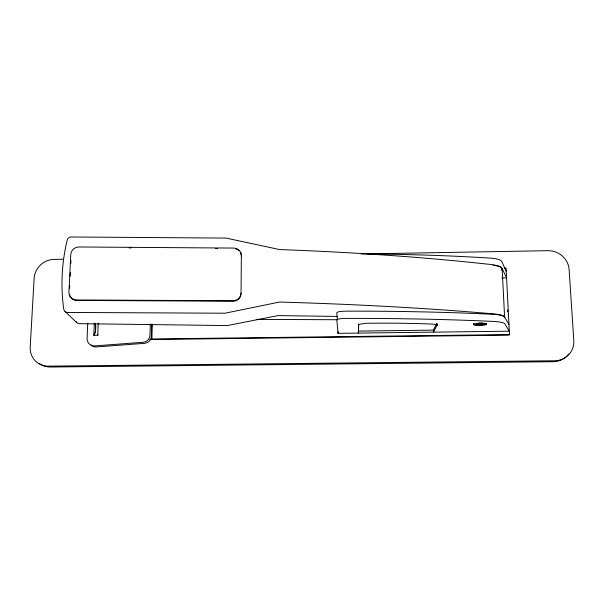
<?xml version="1.0" encoding="UTF-8"?>
<svg xmlns="http://www.w3.org/2000/svg" width="604" height="604" viewBox="0 0 604 604"><rect width="100%" height="100%" fill="white"/><g stroke="black" fill="none" stroke-linecap="round" stroke-linejoin="round"><path stroke-width="0.91" d="M150.298 324.016L149.958 335.258A7.082 6.772 -43.9 0 1 143.239 342.264L94.715 345.911A7.709 7.293 -45.9 0 1 87.074 338.497L87.739 323.525M151.717 324.257L151.355 336.368A7.029 6.727 -44 0 1 144.688 343.321L96.489 346.938A7.656 7.248 -46 0 1 91.008 344.99M152.563 339.524L151.868 338.98L152.314 324.091M358.474 328.455L358.617 324.069M98.173 334.782A8.645 2.31 89.7 0 1 97.727 335.28L93.794 335.333L94.315 323.155M95.447 332.736L95.749 325.692M97.727 335.28L98.233 323.102M69.611 288.161L69.747 285.398M70.192 276.187L70.374 272.502M70.827 263.291L70.962 260.528M436.398 324.054L433.43 330.131L433.498 332.147L436.971 325.239L436.956 323.699M501.584 270.139L502.173 269.007L501.094 267.383A28.494 6.402 -2.7 0 0 487.141 264.099A542.196 81.314 0.7 0 0 389.18 255.379L371.581 254.186A542.196 81.314 0.7 0 0 279.554 249.558L226.017 238.082L70.766 236.979A4.273 4.032 -21.3 0 0 67.384 239.584L66.508 243.042A194.918 189.86 0.3 0 0 63.345 306.137L63.873 309.709A4.356 4.145 -28.5 0 0 67.044 312.442L225.02 313.219L279.509 302.053A546.673 64.251 0.5 0 1 372.638 305.7L390.441 306.636A546.673 64.251 0.5 0 1 489.466 313.529A28.803 5.089 -2.1 0 1 503.54 316.134L504.619 317.425L502.173 269.007M504.181 268.033L506.069 268.002L509.489 334.571L508.938 335.144L149.754 339.554M63.36 259.237L53.937 259.403A19.419 18.105 -41 0 0 34.134 278.316L30.2 347.021A19.834 18.581 -47.7 0 0 48.282 366.152L554.578 360.769A20.725 19.615 29.6 0 0 573.8 340.55L569.119 269.527A20.279 19.094 21.7 0 0 547.836 250.69L361.207 253.982M501.894 277.931L506.575 277.855L501.871 267.965A21.268 4.779 -2.8 0 0 495.673 265.639M433.43 330.131L358.383 331.083L358.414 333.091L358.716 324.423L365.443 323.306A185.194 27.195 -0.8 0 1 431.143 324.038L435.235 324.356L437.002 325.095M338.066 333.34L509.315 331.196L504.68 323.631A21.54 3.654 -2.1 0 0 492.856 321.396L489.451 321.237A408.493 49.656 -0.4 0 0 430.237 319.267L414.925 318.95A408.493 49.656 -0.4 0 0 352.479 318.406L345.239 318.429A8.003 1.457 -0.7 0 0 336.851 320.007L338.066 333.34L338.044 331.679M151.868 338.98L509.489 334.571M256.285 319.38L337.251 319.735M129.188 247.927L131.068 247.942M215.681 248.531L217.561 248.546M337.228 316.428L278.036 315.59L227.285 325.571L79.766 323.661A4.092 3.903 -29.4 0 1 75.915 321.517M65.058 311.505L76.844 322.732M508.968 324.454L504.325 316.594A21.502 3.798 -2.2 0 0 492.517 314.269L489.112 314.103A408.002 51.65 -0.4 0 0 429.995 312.049L414.706 311.724A408.002 51.65 -0.4 0 0 352.358 311.151L345.141 311.173A7.995 1.51 -0.7 0 0 336.76 312.812L337.334 319.282M506.235 271.279L501.524 261.102A21.231 4.915 -2.9 0 0 489.836 258.089L486.469 257.87A404.159 67.278 -0.5 0 0 428.093 255.175L413 254.737A404.159 67.278 -0.5 0 0 367.874 254.012M507.639 309.912L507.738 311.777M436.919 323.842L436.971 325.239M436.79 323.986L436.835 325.382M568.643 354.035A20.581 19.479 29.7 0 1 553.181 361.705L50.321 367.021A19.706 18.467 -47.8 0 1 39.313 363.449M476.76 323.865A3.405 0.581 -2.1 0 1 481.011 323.072A3.405 0.581 -2.1 0 1 482.83 323.925M477.439 324.122A3.405 0.581 -2.1 0 1 476.994 324.001M486.613 323.585A6.538 1.117 -2.1 0 1 482.626 324.612M480.988 324.741A6.538 1.117 -2.1 0 1 473.664 324.046M473.649 323.752A6.538 1.117 -2.1 0 1 474.08 323.457M493.075 265.277A21.268 4.779 -2.8 0 1 494.412 265.443M95.432 323.238A8.645 2.348 89.7 0 1 93.794 335.333M240.996 293.189A7.777 7.588 -6.6 0 1 233.136 300.754L76.429 299.962A7.95 7.558 -26.2 0 1 68.924 292.268L70.781 254.42A7.867 7.444 -22.1 0 1 78.935 246.983L233.74 248.07A7.709 7.459 -3.6 0 1 241.358 255.567L241.041 293.68A7.761 7.573 -6.7 0 1 233.197 301.222L76.874 300.437A7.928 7.535 -26.2 0 1 70.593 297.145M70.253 296.579A7.928 7.535 -26.2 0 1 69.558 294.737M235.779 248.923A7.693 7.444 -3.6 0 1 237.629 249.678M238.187 250.033A7.693 7.444 -3.6 0 1 239.207 250.871M240.407 252.419A7.693 7.444 -3.6 0 1 241.404 256.141M478.081 324.899A3.405 0.581 -2.1 0 0 483.54 324.325A3.405 0.581 -2.1 0 0 478.866 323.872A3.405 0.581 -2.1 0 0 478.081 324.899M476.163 325.382A6.538 1.117 -2.1 0 0 486.643 324.288A6.538 1.117 -2.1 0 0 477.696 323.419A6.538 1.117 -2.1 0 0 476.163 325.382"/></g></svg>
